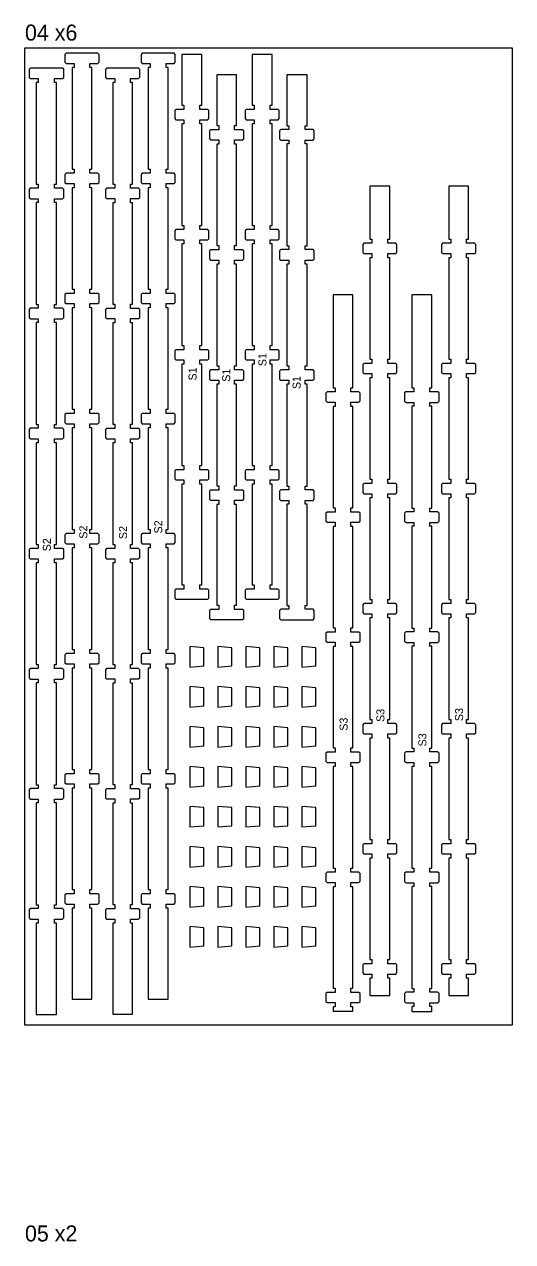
# Model space of a CAD drawing. Header units: inches. Extents: x -19170 to 42346, y 18707 to 54393.
# Drawn here: x 39126 to 40346, y 33165 to 36206 of the extents above; entities that cross this region are included whole.
import ezdxf

# ---------------------------------------------------------------- set-up
doc = ezdxf.new("R2010")
doc.units = ezdxf.units.IN
doc.header["$MEASUREMENT"] = 0
for name, color, linetype in [('0_SHEET_StructuralSheet 2440x1220x18', 1, 'CONTINUOUS'), ('1_3mmTOOL_2mmDEEP_CENTRE', 2, 'CONTINUOUS'), ('5_6mmTOOL_CUTTHROUGH_OUTSIDE', 5, 'CONTINUOUS')]:
    doc.layers.add(name, color=color, linetype=linetype)

msp = doc.modelspace()

# ---------------------------------------------------------------- linework, layer by layer
at = {"layer": '0_SHEET_StructuralSheet 2440x1220x18'}
msp.add_lwpolyline([(39126, 36146.6), (39126, 33706.6), (40346, 33706.6), (40346, 36146.6)], close=True, dxfattribs=at)
at = {"layer": '5_6mmTOOL_CUTTHROUGH_OUTSIDE'}
for points in [[(39294.8, 35198.3), (39289.8, 35198.3), (39289.8, 35208.8), (39309.9, 35208.8), (39312.8, 35211.7), (39312.8, 35231.5), (39309.9, 35234.3), (39289.8, 35234.3), (39289.8, 35244.8), (39294.8, 35244.8), (39294.8, 35498.3), (39289.8, 35498.3), (39289.8, 35508.8), (39309.9, 35508.8), (39312.8, 35511.7), (39312.8, 35531.5), (39309.9, 35534.3), (39289.8, 35534.3), (39289.8, 35544.8), (39294.8, 35544.8), (39294.8, 35798.3), (39289.8, 35798.3), (39289.8, 35808.8), (39309.9, 35808.8), (39312.8, 35811.7), (39312.8, 35831.5), (39309.9, 35834.3), (39289.8, 35834.3), (39289.8, 35844.8), (39294.8, 35844.8), (39294.8, 36098.3), (39289.8, 36098.3), (39289.8, 36108.8), (39309.9, 36108.8), (39312.8, 36111.7), (39312.8, 36131.5), (39309.9, 36134.3), (39230.1, 36134.3), (39227.3, 36131.5), (39227.3, 36111.7), (39230.1, 36108.8), (39250.3, 36108.8), (39250.3, 36098.3), (39245.3, 36098.3), (39245.3, 35844.8), (39250.3, 35844.8), (39250.3, 35834.3), (39230.1, 35834.3), (39227.3, 35831.5), (39227.3, 35811.7), (39230.1, 35808.8), (39250.3, 35808.8), (39250.3, 35798.3), (39245.3, 35798.3), (39245.3, 35544.8), (39250.3, 35544.8), (39250.3, 35534.3), (39230.1, 35534.3), (39227.3, 35531.5), (39227.3, 35511.7), (39230.1, 35508.8), (39250.3, 35508.8), (39250.3, 35498.3), (39245.3, 35498.3), (39245.3, 35244.8), (39250.3, 35244.8), (39250.3, 35234.3), (39230.1, 35234.3), (39227.3, 35231.5), (39227.3, 35211.7), (39230.1, 35208.8), (39250.3, 35208.8), (39250.3, 35198.3), (39245.3, 35198.3), (39245.3, 34944.8), (39250.3, 34944.8), (39250.3, 34934.3), (39230.1, 34934.3), (39227.3, 34931.5), (39227.3, 34911.7), (39230.1, 34908.8), (39250.3, 34908.8), (39250.3, 34898.3), (39245.3, 34898.3), (39245.3, 34644.8), (39250.3, 34644.8), (39250.3, 34634.3), (39230.1, 34634.3), (39227.3, 34631.5), (39227.3, 34611.7), (39230.1, 34608.8), (39250.3, 34608.8), (39250.3, 34598.3), (39245.3, 34598.3), (39245.3, 34344.8), (39250.3, 34344.8), (39250.3, 34334.3), (39230.1, 34334.3), (39227.3, 34331.5), (39227.3, 34311.7), (39230.1, 34308.8), (39250.3, 34308.8), (39250.3, 34298.3), (39245.3, 34298.3), (39245.3, 34044.8), (39250.3, 34044.8), (39250.3, 34034.3), (39230.1, 34034.3), (39227.3, 34031.5), (39227.3, 34011.7), (39230.1, 34008.8), (39250.3, 34008.8), (39250.3, 33998.3), (39245.3, 33998.3), (39245.3, 33770.8), (39294.8, 33770.8), (39294.8, 33998.3), (39289.8, 33998.3), (39289.8, 34008.8), (39309.9, 34008.8), (39312.8, 34011.7), (39312.8, 34031.5), (39309.9, 34034.3), (39289.8, 34034.3), (39289.8, 34044.8), (39294.8, 34044.8), (39294.8, 34298.3), (39289.8, 34298.3), (39289.8, 34308.8), (39309.9, 34308.8), (39312.8, 34311.7), (39312.8, 34331.5), (39309.9, 34334.3), (39289.8, 34334.3), (39289.8, 34344.8), (39294.8, 34344.8), (39294.8, 34598.3), (39289.8, 34598.3), (39289.8, 34608.8), (39309.9, 34608.8), (39312.8, 34611.7), (39312.8, 34631.5), (39309.9, 34634.3), (39289.8, 34634.3), (39289.8, 34644.8), (39294.8, 34644.8), (39294.8, 34898.3), (39289.8, 34898.3), (39289.8, 34908.8), (39309.9, 34908.8), (39312.8, 34911.7), (39312.8, 34931.5), (39309.9, 34934.3), (39289.8, 34934.3), (39289.8, 34944.8), (39294.8, 34944.8)], [(39503.2, 35231.5), (39500.3, 35234.3), (39480.2, 35234.3), (39480.2, 35244.8), (39485.2, 35244.8), (39485.2, 35498.3), (39480.2, 35498.3), (39480.2, 35508.8), (39500.3, 35508.8), (39503.2, 35511.7), (39503.2, 35531.5), (39500.3, 35534.3), (39480.2, 35534.3), (39480.2, 35544.8), (39485.2, 35544.8), (39485.2, 35798.3), (39480.2, 35798.3), (39480.2, 35808.8), (39500.3, 35808.8), (39503.2, 35811.7), (39503.2, 35831.5), (39500.3, 35834.3), (39480.2, 35834.3), (39480.2, 35844.8), (39485.2, 35844.8), (39485.2, 36098.3), (39480.2, 36098.3), (39480.2, 36108.8), (39500.3, 36108.8), (39503.2, 36111.7), (39503.2, 36131.5), (39500.3, 36134.3), (39420.5, 36134.3), (39417.7, 36131.5), (39417.7, 36111.7), (39420.5, 36108.8), (39440.7, 36108.8), (39440.7, 36098.3), (39435.7, 36098.3), (39435.7, 35844.8), (39440.7, 35844.8), (39440.7, 35834.3), (39420.5, 35834.3), (39417.7, 35831.5), (39417.7, 35811.7), (39420.5, 35808.8), (39440.7, 35808.8), (39440.7, 35798.3), (39435.7, 35798.3), (39435.7, 35544.8), (39440.7, 35544.8), (39440.7, 35534.3), (39420.5, 35534.3), (39417.7, 35531.5), (39417.7, 35511.7), (39420.5, 35508.8), (39440.7, 35508.8), (39440.7, 35498.3), (39435.7, 35498.3), (39435.7, 35244.8), (39440.7, 35244.8), (39440.7, 35234.3), (39420.5, 35234.3), (39417.7, 35231.5), (39417.7, 35211.7), (39420.5, 35208.8), (39440.7, 35208.8), (39440.7, 35198.3), (39435.7, 35198.3), (39435.7, 34944.8), (39440.7, 34944.8), (39440.7, 34934.3), (39420.5, 34934.3), (39417.7, 34931.5), (39417.7, 34911.7), (39420.5, 34908.8), (39440.7, 34908.8), (39440.7, 34898.3), (39435.7, 34898.3), (39435.7, 34644.8), (39440.7, 34644.8), (39440.7, 34634.3), (39420.5, 34634.3), (39417.7, 34631.5), (39417.7, 34611.7), (39420.5, 34608.8), (39440.7, 34608.8), (39440.7, 34598.3), (39435.7, 34598.3), (39435.7, 34344.8), (39440.7, 34344.8), (39440.7, 34334.3), (39420.5, 34334.3), (39417.7, 34331.5), (39417.7, 34311.7), (39420.5, 34308.8), (39440.7, 34308.8), (39440.7, 34298.3), (39435.7, 34298.3), (39435.7, 34044.8), (39440.7, 34044.8), (39440.7, 34034.3), (39420.5, 34034.3), (39417.7, 34031.5), (39417.7, 34011.7), (39420.5, 34008.8), (39440.7, 34008.8), (39440.7, 33998.3), (39435.7, 33998.3), (39435.7, 33770.8), (39485.2, 33770.8), (39485.2, 33998.3), (39480.2, 33998.3), (39480.2, 34008.8), (39500.3, 34008.8), (39503.2, 34011.7), (39503.2, 34031.5), (39500.3, 34034.3), (39480.2, 34034.3), (39480.2, 34044.8), (39485.2, 34044.8), (39485.2, 34298.3), (39480.2, 34298.3), (39480.2, 34308.8), (39500.3, 34308.8), (39503.2, 34311.7), (39503.2, 34331.5), (39500.3, 34334.3), (39480.2, 34334.3), (39480.2, 34344.8), (39485.2, 34344.8), (39485.2, 34598.3), (39480.2, 34598.3), (39480.2, 34608.8), (39500.3, 34608.8), (39503.2, 34611.7), (39503.2, 34631.5), (39500.3, 34634.3), (39480.2, 34634.3), (39480.2, 34644.8), (39485.2, 34644.8), (39485.2, 34898.3), (39480.2, 34898.3), (39480.2, 34908.8), (39500.3, 34908.8), (39503.2, 34911.7), (39503.2, 34931.5), (39500.3, 34934.3), (39480.2, 34934.3), (39480.2, 34944.8), (39485.2, 34944.8), (39485.2, 35198.3), (39480.2, 35198.3), (39480.2, 35208.8), (39500.3, 35208.8), (39503.2, 35211.7)], [(39569.2, 35357.7), (39564.2, 35357.7), (39564.2, 35368.2), (39584.4, 35368.2), (39587.2, 35371), (39587.2, 35390.8), (39584.4, 35393.7), (39564.2, 35393.7), (39564.2, 35404.2), (39569.2, 35404.2), (39569.2, 35657.7), (39564.2, 35657.7), (39564.2, 35668.2), (39584.4, 35668.2), (39587.2, 35671), (39587.2, 35690.8), (39584.4, 35693.7), (39564.2, 35693.7), (39564.2, 35704.2), (39569.2, 35704.2), (39569.2, 35957.7), (39564.2, 35957.7), (39564.2, 35968.2), (39584.4, 35968.2), (39587.2, 35971), (39587.2, 35990.8), (39584.4, 35993.7), (39564.2, 35993.7), (39564.2, 36004.2), (39569.2, 36004.2), (39569.2, 36130.7), (39519.7, 36130.7), (39519.7, 36004.2), (39524.7, 36004.2), (39524.7, 35993.7), (39504.6, 35993.7), (39501.7, 35990.8), (39501.7, 35971), (39504.6, 35968.2), (39524.7, 35968.2), (39524.7, 35957.7), (39519.7, 35957.7), (39519.7, 35704.2), (39524.7, 35704.2), (39524.7, 35693.7), (39504.6, 35693.7), (39501.7, 35690.8), (39501.7, 35671), (39504.6, 35668.2), (39524.7, 35668.2), (39524.7, 35657.7), (39519.7, 35657.7), (39519.7, 35404.2), (39524.7, 35404.2), (39524.7, 35393.7), (39504.6, 35393.7), (39501.7, 35390.8), (39501.7, 35371), (39504.6, 35368.2), (39524.7, 35368.2), (39524.7, 35357.7), (39519.7, 35357.7), (39519.7, 35104.2), (39524.7, 35104.2), (39524.7, 35093.7), (39504.6, 35093.7), (39501.7, 35090.8), (39501.7, 35071), (39504.6, 35068.2), (39524.7, 35068.2), (39524.7, 35057.7), (39519.7, 35057.7), (39519.7, 34806), (39524.7, 34806), (39524.7, 34795.5), (39504.6, 34795.5), (39501.7, 34792.6), (39501.7, 34772.8), (39504.6, 34770), (39584.4, 34770), (39587.2, 34772.8), (39587.2, 34792.6), (39584.4, 34795.5), (39564.2, 34795.5), (39564.2, 34806), (39569.2, 34806), (39569.2, 35057.7), (39564.2, 35057.7), (39564.2, 35068.2), (39584.4, 35068.2), (39587.2, 35071), (39587.2, 35090.8), (39584.4, 35093.7), (39564.2, 35093.7), (39564.2, 35104.2), (39569.2, 35104.2)], [(39762.9, 35390.8), (39760.1, 35393.7), (39739.9, 35393.7), (39739.9, 35404.2), (39744.9, 35404.2), (39744.9, 35657.7), (39739.9, 35657.7), (39739.9, 35668.2), (39760.1, 35668.2), (39762.9, 35671), (39762.9, 35690.8), (39760.1, 35693.7), (39739.9, 35693.7), (39739.9, 35704.2), (39744.9, 35704.2), (39744.9, 35957.7), (39739.9, 35957.7), (39739.9, 35968.2), (39760.1, 35968.2), (39762.9, 35971), (39762.9, 35990.8), (39760.1, 35993.7), (39739.9, 35993.7), (39739.9, 36004.2), (39744.9, 36004.2), (39744.9, 36130.7), (39695.4, 36130.7), (39695.4, 36004.2), (39700.4, 36004.2), (39700.4, 35993.7), (39680.3, 35993.7), (39677.4, 35990.8), (39677.4, 35971), (39680.3, 35968.2), (39700.4, 35968.2), (39700.4, 35957.7), (39695.4, 35957.7), (39695.4, 35704.2), (39700.4, 35704.2), (39700.4, 35693.7), (39680.3, 35693.7), (39677.4, 35690.8), (39677.4, 35671), (39680.3, 35668.2), (39700.4, 35668.2), (39700.4, 35657.7), (39695.4, 35657.7), (39695.4, 35404.2), (39700.4, 35404.2), (39700.4, 35393.7), (39680.3, 35393.7), (39677.4, 35390.8), (39677.4, 35371), (39680.3, 35368.2), (39700.4, 35368.2), (39700.4, 35357.7), (39695.4, 35357.7), (39695.4, 35104.2), (39700.4, 35104.2), (39700.4, 35093.7), (39680.3, 35093.7), (39677.4, 35090.8), (39677.4, 35071), (39680.3, 35068.2), (39700.4, 35068.2), (39700.4, 35057.7), (39695.4, 35057.7), (39695.4, 34806), (39700.4, 34806), (39700.4, 34795.5), (39680.3, 34795.5), (39677.4, 34792.6), (39677.4, 34772.8), (39680.3, 34770), (39760.1, 34770), (39762.9, 34772.8), (39762.9, 34792.6), (39760.1, 34795.5), (39739.9, 34795.5), (39739.9, 34806), (39744.9, 34806), (39744.9, 35057.7), (39739.9, 35057.7), (39739.9, 35068.2), (39760.1, 35068.2), (39762.9, 35071), (39762.9, 35090.8), (39760.1, 35093.7), (39739.9, 35093.7), (39739.9, 35104.2), (39744.9, 35104.2), (39744.9, 35357.7), (39739.9, 35357.7), (39739.9, 35368.2), (39760.1, 35368.2), (39762.9, 35371)], [(39206.3, 35161.3), (39201.3, 35161.3), (39201.3, 35170.8), (39221.1, 35170.8), (39224.3, 35174), (39224.3, 35194.2), (39221.1, 35197.3), (39201.3, 35197.3), (39201.3, 35206.8), (39206.3, 35206.8), (39206.3, 35461.3), (39201.3, 35461.3), (39201.3, 35470.8), (39221.1, 35470.8), (39224.3, 35474), (39224.3, 35494.2), (39221.1, 35497.3), (39201.3, 35497.3), (39201.3, 35506.8), (39206.3, 35506.8), (39206.3, 35761.3), (39201.3, 35761.3), (39201.3, 35770.8), (39221.1, 35770.8), (39224.3, 35774), (39224.3, 35794.2), (39221.1, 35797.3), (39201.3, 35797.3), (39201.3, 35806.8), (39206.3, 35806.8), (39206.3, 36061.3), (39201.3, 36061.3), (39201.3, 36070.8), (39221.1, 36070.8), (39224.3, 36074), (39224.3, 36094.2), (39221.1, 36097.3), (39140.9, 36097.3), (39137.8, 36094.2), (39137.8, 36074), (39140.9, 36070.8), (39160.8, 36070.8), (39160.8, 36061.3), (39155.8, 36061.3), (39155.8, 35806.8), (39160.8, 35806.8), (39160.8, 35797.3), (39140.9, 35797.3), (39137.8, 35794.2), (39137.8, 35774), (39140.9, 35770.8), (39160.8, 35770.8), (39160.8, 35761.3), (39155.8, 35761.3), (39155.8, 35506.8), (39160.8, 35506.8), (39160.8, 35497.3), (39140.9, 35497.3), (39137.8, 35494.2), (39137.8, 35474), (39140.9, 35470.8), (39160.8, 35470.8), (39160.8, 35461.3), (39155.8, 35461.3), (39155.8, 35206.8), (39160.8, 35206.8), (39160.8, 35197.3), (39140.9, 35197.3), (39137.8, 35194.2), (39137.8, 35174), (39140.9, 35170.8), (39160.8, 35170.8), (39160.8, 35161.3), (39155.8, 35161.3), (39155.8, 34906.8), (39160.8, 34906.8), (39160.8, 34897.3), (39140.9, 34897.3), (39137.8, 34894.2), (39137.8, 34874), (39140.9, 34870.8), (39160.8, 34870.8), (39160.8, 34861.3), (39155.8, 34861.3), (39155.8, 34606.8), (39160.8, 34606.8), (39160.8, 34597.3), (39140.9, 34597.3), (39137.8, 34594.2), (39137.8, 34574), (39140.9, 34570.8), (39160.8, 34570.8), (39160.8, 34561.3), (39155.8, 34561.3), (39155.8, 34306.8), (39160.8, 34306.8), (39160.8, 34297.3), (39140.9, 34297.3), (39137.8, 34294.2), (39137.8, 34274), (39140.9, 34270.8), (39160.8, 34270.8), (39160.8, 34261.3), (39155.8, 34261.3), (39155.8, 34006.8), (39160.8, 34006.8), (39160.8, 33997.3), (39140.9, 33997.3), (39137.8, 33994.2), (39137.8, 33974), (39140.9, 33970.8), (39160.8, 33970.8), (39160.8, 33961.3), (39155.8, 33961.3), (39155.8, 33732.8), (39206.3, 33732.8), (39206.3, 33961.3), (39201.3, 33961.3), (39201.3, 33970.8), (39221.1, 33970.8), (39224.3, 33974), (39224.3, 33994.2), (39221.1, 33997.3), (39201.3, 33997.3), (39201.3, 34006.8), (39206.3, 34006.8), (39206.3, 34261.3), (39201.3, 34261.3), (39201.3, 34270.8), (39221.1, 34270.8), (39224.3, 34274), (39224.3, 34294.2), (39221.1, 34297.3), (39201.3, 34297.3), (39201.3, 34306.8), (39206.3, 34306.8), (39206.3, 34561.3), (39201.3, 34561.3), (39201.3, 34570.8), (39221.1, 34570.8), (39224.3, 34574), (39224.3, 34594.2), (39221.1, 34597.3), (39201.3, 34597.3), (39201.3, 34606.8), (39206.3, 34606.8), (39206.3, 34861.3), (39201.3, 34861.3), (39201.3, 34870.8), (39221.1, 34870.8), (39224.3, 34874), (39224.3, 34894.2), (39221.1, 34897.3), (39201.3, 34897.3), (39201.3, 34906.8), (39206.3, 34906.8)], [(39396.2, 35160.8), (39391.2, 35160.8), (39391.2, 35171.3), (39411.3, 35171.3), (39414.2, 35174.2), (39414.2, 35194), (39411.3, 35196.8), (39391.2, 35196.8), (39391.2, 35207.3), (39396.2, 35207.3), (39396.2, 35460.8), (39391.2, 35460.8), (39391.2, 35471.3), (39411.3, 35471.3), (39414.2, 35474.2), (39414.2, 35494), (39411.3, 35496.8), (39391.2, 35496.8), (39391.2, 35507.3), (39396.2, 35507.3), (39396.2, 35760.8), (39391.2, 35760.8), (39391.2, 35771.3), (39411.3, 35771.3), (39414.2, 35774.2), (39414.2, 35794), (39411.3, 35796.8), (39391.2, 35796.8), (39391.2, 35807.3), (39396.2, 35807.3), (39396.2, 36060.8), (39391.2, 36060.8), (39391.2, 36071.3), (39411.3, 36071.3), (39414.2, 36074.2), (39414.2, 36094), (39411.3, 36096.8), (39331.5, 36096.8), (39328.7, 36094), (39328.7, 36074.2), (39331.5, 36071.3), (39351.7, 36071.3), (39351.7, 36060.8), (39346.7, 36060.8), (39346.7, 35807.3), (39351.7, 35807.3), (39351.7, 35796.8), (39331.5, 35796.8), (39328.7, 35794), (39328.7, 35774.2), (39331.5, 35771.3), (39351.7, 35771.3), (39351.7, 35760.8), (39346.7, 35760.8), (39346.7, 35507.3), (39351.7, 35507.3), (39351.7, 35496.8), (39331.5, 35496.8), (39328.7, 35494), (39328.7, 35474.2), (39331.5, 35471.3), (39351.7, 35471.3), (39351.7, 35460.8), (39346.7, 35460.8), (39346.7, 35207.3), (39351.7, 35207.3), (39351.7, 35196.8), (39331.5, 35196.8), (39328.7, 35194), (39328.7, 35174.2), (39331.5, 35171.3), (39351.7, 35171.3), (39351.7, 35160.8), (39346.7, 35160.8), (39346.7, 34907.3), (39351.7, 34907.3), (39351.7, 34896.8), (39331.5, 34896.8), (39328.7, 34894), (39328.7, 34874.2), (39331.5, 34871.3), (39351.7, 34871.3), (39351.7, 34860.8), (39346.7, 34860.8), (39346.7, 34607.3), (39351.7, 34607.3), (39351.7, 34596.8), (39331.5, 34596.8), (39328.7, 34594), (39328.7, 34574.2), (39331.5, 34571.3), (39351.7, 34571.3), (39351.7, 34560.8), (39346.7, 34560.8), (39346.7, 34307.3), (39351.7, 34307.3), (39351.7, 34296.8), (39331.5, 34296.8), (39328.7, 34294), (39328.7, 34274.2), (39331.5, 34271.3), (39351.7, 34271.3), (39351.7, 34260.8), (39346.7, 34260.8), (39346.7, 34007.3), (39351.7, 34007.3), (39351.7, 33996.8), (39331.5, 33996.8), (39328.7, 33994), (39328.7, 33974.2), (39331.5, 33971.3), (39351.7, 33971.3), (39351.7, 33960.8), (39346.7, 33960.8), (39346.7, 33733.3), (39396.2, 33733.3), (39396.2, 33960.8), (39391.2, 33960.8), (39391.2, 33971.3), (39411.3, 33971.3), (39414.2, 33974.2), (39414.2, 33994), (39411.3, 33996.8), (39391.2, 33996.8), (39391.2, 34007.3), (39396.2, 34007.3), (39396.2, 34260.8), (39391.2, 34260.8), (39391.2, 34271.3), (39411.3, 34271.3), (39414.2, 34274.2), (39414.2, 34294), (39411.3, 34296.8), (39391.2, 34296.8), (39391.2, 34307.3), (39396.2, 34307.3), (39396.2, 34560.8), (39391.2, 34560.8), (39391.2, 34571.3), (39411.3, 34571.3), (39414.2, 34574.2), (39414.2, 34594), (39411.3, 34596.8), (39391.2, 34596.8), (39391.2, 34607.3), (39396.2, 34607.3), (39396.2, 34860.8), (39391.2, 34860.8), (39391.2, 34871.3), (39411.3, 34871.3), (39414.2, 34874.2), (39414.2, 34894), (39411.3, 34896.8), (39391.2, 34896.8), (39391.2, 34907.3), (39396.2, 34907.3)], [(39674.1, 35340.2), (39671.3, 35343.1), (39651.1, 35343.1), (39651.1, 35353.6), (39656.1, 35353.6), (39656.1, 35607.1), (39651.1, 35607.1), (39651.1, 35617.6), (39671.3, 35617.6), (39674.1, 35620.4), (39674.1, 35640.2), (39671.3, 35643.1), (39651.1, 35643.1), (39651.1, 35653.6), (39656.1, 35653.6), (39656.1, 35907.1), (39651.1, 35907.1), (39651.1, 35917.6), (39671.3, 35917.6), (39674.1, 35920.4), (39674.1, 35940.2), (39671.3, 35943.1), (39651.1, 35943.1), (39651.1, 35953.6), (39656.1, 35953.6), (39656.1, 36080.1), (39606.6, 36080.1), (39606.6, 35953.6), (39611.6, 35953.6), (39611.6, 35943.1), (39591.5, 35943.1), (39588.6, 35940.2), (39588.6, 35920.4), (39591.5, 35917.6), (39611.6, 35917.6), (39611.6, 35907.1), (39606.6, 35907.1), (39606.6, 35653.6), (39611.6, 35653.6), (39611.6, 35643.1), (39591.5, 35643.1), (39588.6, 35640.2), (39588.6, 35620.4), (39591.5, 35617.6), (39611.6, 35617.6), (39611.6, 35607.1), (39606.6, 35607.1), (39606.6, 35353.6), (39611.6, 35353.6), (39611.6, 35343.1), (39591.5, 35343.1), (39588.6, 35340.2), (39588.6, 35320.4), (39591.5, 35317.6), (39611.6, 35317.6), (39611.6, 35307.1), (39606.6, 35307.1), (39606.6, 35053.6), (39611.6, 35053.6), (39611.6, 35043.1), (39591.5, 35043.1), (39588.6, 35040.2), (39588.6, 35020.4), (39591.5, 35017.6), (39611.6, 35017.6), (39611.6, 35007.1), (39606.6, 35007.1), (39606.6, 34755.4), (39611.6, 34755.4), (39611.6, 34744.9), (39591.5, 34744.9), (39588.6, 34742), (39588.6, 34722.2), (39591.5, 34719.4), (39671.3, 34719.4), (39674.1, 34722.2), (39674.1, 34742), (39671.3, 34744.9), (39651.1, 34744.9), (39651.1, 34755.4), (39656.1, 34755.4), (39656.1, 35007.1), (39651.1, 35007.1), (39651.1, 35017.6), (39671.3, 35017.6), (39674.1, 35020.4), (39674.1, 35040.2), (39671.3, 35043.1), (39651.1, 35043.1), (39651.1, 35053.6), (39656.1, 35053.6), (39656.1, 35307.1), (39651.1, 35307.1), (39651.1, 35317.6), (39671.3, 35317.6), (39674.1, 35320.4)], [(39850.3, 35340.4), (39847.2, 35343.6), (39827.3, 35343.6), (39827.3, 35353.1), (39832.3, 35353.1), (39832.3, 35607.6), (39827.3, 35607.6), (39827.3, 35617.1), (39847.2, 35617.1), (39850.3, 35620.2), (39850.3, 35640.4), (39847.2, 35643.6), (39827.3, 35643.6), (39827.3, 35653.1), (39832.3, 35653.1), (39832.3, 35907.6), (39827.3, 35907.6), (39827.3, 35917.1), (39847.2, 35917.1), (39850.3, 35920.2), (39850.3, 35940.4), (39847.2, 35943.6), (39827.3, 35943.6), (39827.3, 35953.1), (39832.3, 35953.1), (39832.3, 36080.6), (39781.8, 36080.6), (39781.8, 35953.1), (39786.8, 35953.1), (39786.8, 35943.6), (39767, 35943.6), (39763.8, 35940.4), (39763.8, 35920.2), (39767, 35917.1), (39786.8, 35917.1), (39786.8, 35907.6), (39781.8, 35907.6), (39781.8, 35653.1), (39786.8, 35653.1), (39786.8, 35643.6), (39767, 35643.6), (39763.8, 35640.4), (39763.8, 35620.2), (39767, 35617.1), (39786.8, 35617.1), (39786.8, 35607.6), (39781.8, 35607.6), (39781.8, 35353.1), (39786.8, 35353.1), (39786.8, 35343.6), (39767, 35343.6), (39763.8, 35340.4), (39763.8, 35320.2), (39767, 35317.1), (39786.8, 35317.1), (39786.8, 35307.6), (39781.8, 35307.6), (39781.8, 35053.1), (39786.8, 35053.1), (39786.8, 35043.6), (39767, 35043.6), (39763.8, 35040.4), (39763.8, 35020.2), (39767, 35017.1), (39786.8, 35017.1), (39786.8, 35007.6), (39781.8, 35007.6), (39781.8, 34754.9), (39786.8, 34754.9), (39786.8, 34745.4), (39767, 34745.4), (39763.8, 34742.2), (39763.8, 34722), (39767, 34718.9), (39847.2, 34718.9), (39850.3, 34722), (39850.3, 34742.2), (39847.2, 34745.4), (39827.3, 34745.4), (39827.3, 34754.9), (39832.3, 34754.9), (39832.3, 35007.6), (39827.3, 35007.6), (39827.3, 35017.1), (39847.2, 35017.1), (39850.3, 35020.2), (39850.3, 35040.4), (39847.2, 35043.6), (39827.3, 35043.6), (39827.3, 35053.1), (39832.3, 35053.1), (39832.3, 35307.6), (39827.3, 35307.6), (39827.3, 35317.1), (39847.2, 35317.1), (39850.3, 35320.2)], [(40038.8, 35323.4), (40033.8, 35323.4), (40033.8, 35333.9), (40054, 35333.9), (40056.8, 35336.7), (40056.8, 35356.5), (40054, 35359.4), (40033.8, 35359.4), (40033.8, 35369.9), (40038.8, 35369.9), (40038.8, 35623.4), (40033.8, 35623.4), (40033.8, 35633.9), (40054, 35633.9), (40056.8, 35636.7), (40056.8, 35656.5), (40054, 35659.4), (40033.8, 35659.4), (40033.8, 35669.9), (40038.8, 35669.9), (40038.8, 35802.5), (39989.3, 35802.5), (39989.3, 35669.9), (39994.3, 35669.9), (39994.3, 35659.4), (39974.2, 35659.4), (39971.3, 35656.5), (39971.3, 35636.7), (39974.2, 35633.9), (39994.3, 35633.9), (39994.3, 35623.4), (39989.3, 35623.4), (39989.3, 35369.9), (39994.3, 35369.9), (39994.3, 35359.4), (39974.2, 35359.4), (39971.3, 35356.5), (39971.3, 35336.7), (39974.2, 35333.9), (39994.3, 35333.9), (39994.3, 35323.4), (39989.3, 35323.4), (39989.3, 35069.9), (39994.3, 35069.9), (39994.3, 35059.4), (39974.2, 35059.4), (39971.3, 35056.5), (39971.3, 35036.7), (39974.2, 35033.9), (39994.3, 35033.9), (39994.3, 35023.4), (39989.3, 35023.4), (39989.3, 34769.9), (39994.3, 34769.9), (39994.3, 34759.4), (39974.2, 34759.4), (39971.3, 34756.5), (39971.3, 34736.7), (39974.2, 34733.9), (39994.3, 34733.9), (39994.3, 34723.4), (39989.3, 34723.4), (39989.3, 34469.9), (39994.3, 34469.9), (39994.3, 34459.4), (39974.2, 34459.4), (39971.3, 34456.5), (39971.3, 34436.7), (39974.2, 34433.9), (39994.3, 34433.9), (39994.3, 34423.4), (39989.3, 34423.4), (39989.3, 34169.9), (39994.3, 34169.9), (39994.3, 34159.4), (39974.2, 34159.4), (39971.3, 34156.5), (39971.3, 34136.7), (39974.2, 34133.9), (39994.3, 34133.9), (39994.3, 34123.4), (39989.3, 34123.4), (39989.3, 33869.9), (39994.3, 33869.9), (39994.3, 33859.4), (39974.2, 33859.4), (39971.3, 33856.5), (39971.3, 33836.7), (39974.2, 33833.9), (39994.3, 33833.9), (39994.3, 33823.4), (39989.3, 33823.4), (39989.3, 33780.5), (40038.8, 33780.5), (40038.8, 33823.4), (40033.8, 33823.4), (40033.8, 33833.9), (40054, 33833.9), (40056.8, 33836.7), (40056.8, 33856.5), (40054, 33859.4), (40033.8, 33859.4), (40033.8, 33869.9), (40038.8, 33869.9), (40038.8, 34123.4), (40033.8, 34123.4), (40033.8, 34133.9), (40054, 34133.9), (40056.8, 34136.7), (40056.8, 34156.5), (40054, 34159.4), (40033.8, 34159.4), (40033.8, 34169.9), (40038.8, 34169.9), (40038.8, 34423.4), (40033.8, 34423.4), (40033.8, 34433.9), (40054, 34433.9), (40056.8, 34436.7), (40056.8, 34456.5), (40054, 34459.4), (40033.8, 34459.4), (40033.8, 34469.9), (40038.8, 34469.9), (40038.8, 34723.4), (40033.8, 34723.4), (40033.8, 34733.9), (40054, 34733.9), (40056.8, 34736.7), (40056.8, 34756.5), (40054, 34759.4), (40033.8, 34759.4), (40033.8, 34769.9), (40038.8, 34769.9), (40038.8, 35023.4), (40033.8, 35023.4), (40033.8, 35033.9), (40054, 35033.9), (40056.8, 35036.7), (40056.8, 35056.5), (40054, 35059.4), (40033.8, 35059.4), (40033.8, 35069.9), (40038.8, 35069.9)], [(40235.7, 35323.4), (40230.7, 35323.4), (40230.7, 35333.9), (40250.9, 35333.9), (40253.7, 35336.7), (40253.7, 35356.5), (40250.9, 35359.4), (40230.7, 35359.4), (40230.7, 35369.9), (40235.7, 35369.9), (40235.7, 35623.4), (40230.7, 35623.4), (40230.7, 35633.9), (40250.9, 35633.9), (40253.7, 35636.7), (40253.7, 35656.5), (40250.9, 35659.4), (40230.7, 35659.4), (40230.7, 35669.9), (40235.7, 35669.9), (40235.7, 35802.5), (40186.2, 35802.5), (40186.2, 35669.9), (40191.2, 35669.9), (40191.2, 35659.4), (40171.1, 35659.4), (40168.2, 35656.5), (40168.2, 35636.7), (40171.1, 35633.9), (40191.2, 35633.9), (40191.2, 35623.4), (40186.2, 35623.4), (40186.2, 35369.9), (40191.2, 35369.9), (40191.2, 35359.4), (40171.1, 35359.4), (40168.2, 35356.5), (40168.2, 35336.7), (40171.1, 35333.9), (40191.2, 35333.9), (40191.2, 35323.4), (40186.2, 35323.4), (40186.2, 35069.9), (40191.2, 35069.9), (40191.2, 35059.4), (40171.1, 35059.4), (40168.2, 35056.5), (40168.2, 35036.7), (40171.1, 35033.9), (40191.2, 35033.9), (40191.2, 35023.4), (40186.2, 35023.4), (40186.2, 34769.9), (40191.2, 34769.9), (40191.2, 34759.4), (40171.1, 34759.4), (40168.2, 34756.5), (40168.2, 34736.7), (40171.1, 34733.9), (40191.2, 34733.9), (40191.2, 34723.4), (40186.2, 34723.4), (40186.2, 34469.9), (40191.2, 34469.9), (40191.2, 34459.4), (40171.1, 34459.4), (40168.2, 34456.5), (40168.2, 34436.7), (40171.1, 34433.9), (40191.2, 34433.9), (40191.2, 34423.4), (40186.2, 34423.4), (40186.2, 34169.9), (40191.2, 34169.9), (40191.2, 34159.4), (40171.1, 34159.4), (40168.2, 34156.5), (40168.2, 34136.7), (40171.1, 34133.9), (40191.2, 34133.9), (40191.2, 34123.4), (40186.2, 34123.4), (40186.2, 33869.9), (40191.2, 33869.9), (40191.2, 33859.4), (40171.1, 33859.4), (40168.2, 33856.5), (40168.2, 33836.7), (40171.1, 33833.9), (40191.2, 33833.9), (40191.2, 33823.4), (40186.2, 33823.4), (40186.2, 33780.5), (40235.7, 33780.5), (40235.7, 33823.4), (40230.7, 33823.4), (40230.7, 33833.9), (40250.9, 33833.9), (40253.7, 33836.7), (40253.7, 33856.5), (40250.9, 33859.4), (40230.7, 33859.4), (40230.7, 33869.9), (40235.7, 33869.9), (40235.7, 34123.4), (40230.7, 34123.4), (40230.7, 34133.9), (40250.9, 34133.9), (40253.7, 34136.7), (40253.7, 34156.5), (40250.9, 34159.4), (40230.7, 34159.4), (40230.7, 34169.9), (40235.7, 34169.9), (40235.7, 34423.4), (40230.7, 34423.4), (40230.7, 34433.9), (40250.9, 34433.9), (40253.7, 34436.7), (40253.7, 34456.5), (40250.9, 34459.4), (40230.7, 34459.4), (40230.7, 34469.9), (40235.7, 34469.9), (40235.7, 34723.4), (40230.7, 34723.4), (40230.7, 34733.9), (40250.9, 34733.9), (40253.7, 34736.7), (40253.7, 34756.5), (40250.9, 34759.4), (40230.7, 34759.4), (40230.7, 34769.9), (40235.7, 34769.9), (40235.7, 35023.4), (40230.7, 35023.4), (40230.7, 35033.9), (40250.9, 35033.9), (40253.7, 35036.7), (40253.7, 35056.5), (40250.9, 35059.4), (40230.7, 35059.4), (40230.7, 35069.9), (40235.7, 35069.9)], [(39941.8, 35262.6), (39962, 35262.6), (39964.8, 35265.5), (39964.8, 35285.3), (39962, 35288.1), (39941.8, 35288.1), (39941.8, 35298.6), (39946.8, 35298.6), (39946.8, 35530.5), (39897.3, 35530.5), (39897.3, 35298.6), (39902.3, 35298.6), (39902.3, 35288.1), (39882.2, 35288.1), (39879.3, 35285.3), (39879.3, 35265.5), (39882.2, 35262.6), (39902.3, 35262.6), (39902.3, 35252.1), (39897.3, 35252.1), (39897.3, 34998.6), (39902.3, 34998.6), (39902.3, 34988.1), (39882.2, 34988.1), (39879.3, 34985.3), (39879.3, 34965.5), (39882.2, 34962.6), (39902.3, 34962.6), (39902.3, 34952.1), (39897.3, 34952.1), (39897.3, 34698.6), (39902.3, 34698.6), (39902.3, 34688.1), (39882.2, 34688.1), (39879.3, 34685.3), (39879.3, 34665.5), (39882.2, 34662.6), (39902.3, 34662.6), (39902.3, 34652.1), (39897.3, 34652.1), (39897.3, 34398.6), (39902.3, 34398.6), (39902.3, 34388.1), (39882.2, 34388.1), (39879.3, 34385.3), (39879.3, 34365.5), (39882.2, 34362.6), (39902.3, 34362.6), (39902.3, 34352.1), (39897.3, 34352.1), (39897.3, 34098.6), (39902.3, 34098.6), (39902.3, 34088.1), (39882.2, 34088.1), (39879.3, 34085.3), (39879.3, 34065.5), (39882.2, 34062.6), (39902.3, 34062.6), (39902.3, 34052.1), (39897.3, 34052.1), (39897.3, 33798.6), (39902.3, 33798.6), (39902.3, 33788.1), (39882.2, 33788.1), (39879.3, 33785.3), (39879.3, 33765.5), (39882.2, 33762.6), (39902.3, 33762.6), (39902.3, 33752.1), (39897.3, 33752.1), (39897.3, 33740.7), (39946.8, 33740.7), (39946.8, 33752.1), (39941.8, 33752.1), (39941.8, 33762.6), (39962, 33762.6), (39964.8, 33765.5), (39964.8, 33785.3), (39962, 33788.1), (39941.8, 33788.1), (39941.8, 33798.6), (39946.8, 33798.6), (39946.8, 34052.1), (39941.8, 34052.1), (39941.8, 34062.6), (39962, 34062.6), (39964.8, 34065.5), (39964.8, 34085.3), (39962, 34088.1), (39941.8, 34088.1), (39941.8, 34098.6), (39946.8, 34098.6), (39946.8, 34352.1), (39941.8, 34352.1), (39941.8, 34362.6), (39962, 34362.6), (39964.8, 34365.5), (39964.8, 34385.3), (39962, 34388.1), (39941.8, 34388.1), (39941.8, 34398.6), (39946.8, 34398.6), (39946.8, 34652.1), (39941.8, 34652.1), (39941.8, 34662.6), (39962, 34662.6), (39964.8, 34665.5), (39964.8, 34685.3), (39962, 34688.1), (39941.8, 34688.1), (39941.8, 34698.6), (39946.8, 34698.6), (39946.8, 34952.1), (39941.8, 34952.1), (39941.8, 34962.6), (39962, 34962.6), (39964.8, 34965.5), (39964.8, 34985.3), (39962, 34988.1), (39941.8, 34988.1), (39941.8, 34998.6), (39946.8, 34998.6), (39946.8, 35252.1), (39941.8, 35252.1)], [(40162.2, 35285.5), (40159.1, 35288.6), (40139.2, 35288.6), (40139.2, 35298.1), (40144.2, 35298.1), (40144.2, 35531), (40093.7, 35531), (40093.7, 35298.1), (40098.7, 35298.1), (40098.7, 35288.6), (40078.9, 35288.6), (40075.7, 35285.5), (40075.7, 35265.3), (40078.9, 35262.1), (40098.7, 35262.1), (40098.7, 35252.6), (40093.7, 35252.6), (40093.7, 34998.1), (40098.7, 34998.1), (40098.7, 34988.6), (40078.9, 34988.6), (40075.7, 34985.5), (40075.7, 34965.3), (40078.9, 34962.1), (40098.7, 34962.1), (40098.7, 34952.6), (40093.7, 34952.6), (40093.7, 34698.1), (40098.7, 34698.1), (40098.7, 34688.6), (40078.9, 34688.6), (40075.7, 34685.5), (40075.7, 34665.3), (40078.9, 34662.1), (40098.7, 34662.1), (40098.7, 34652.6), (40093.7, 34652.6), (40093.7, 34398.1), (40098.7, 34398.1), (40098.7, 34388.6), (40078.9, 34388.6), (40075.7, 34385.5), (40075.7, 34365.3), (40078.9, 34362.1), (40098.7, 34362.1), (40098.7, 34352.6), (40093.7, 34352.6), (40093.7, 34098.1), (40098.7, 34098.1), (40098.7, 34088.6), (40078.9, 34088.6), (40075.7, 34085.5), (40075.7, 34065.3), (40078.9, 34062.1), (40098.7, 34062.1), (40098.7, 34052.6), (40093.7, 34052.6), (40093.7, 33798.1), (40098.7, 33798.1), (40098.7, 33788.6), (40078.9, 33788.6), (40075.7, 33785.5), (40075.7, 33765.3), (40078.9, 33762.1), (40098.7, 33762.1), (40098.7, 33752.6), (40093.7, 33752.6), (40093.7, 33740.2), (40144.2, 33740.2), (40144.2, 33752.6), (40139.2, 33752.6), (40139.2, 33762.1), (40159.1, 33762.1), (40162.2, 33765.3), (40162.2, 33785.5), (40159.1, 33788.6), (40139.2, 33788.6), (40139.2, 33798.1), (40144.2, 33798.1), (40144.2, 34052.6), (40139.2, 34052.6), (40139.2, 34062.1), (40159.1, 34062.1), (40162.2, 34065.3), (40162.2, 34085.5), (40159.1, 34088.6), (40139.2, 34088.6), (40139.2, 34098.1), (40144.2, 34098.1), (40144.2, 34352.6), (40139.2, 34352.6), (40139.2, 34362.1), (40159.1, 34362.1), (40162.2, 34365.3), (40162.2, 34385.5), (40159.1, 34388.6), (40139.2, 34388.6), (40139.2, 34398.1), (40144.2, 34398.1), (40144.2, 34652.6), (40139.2, 34652.6), (40139.2, 34662.1), (40159.1, 34662.1), (40162.2, 34665.3), (40162.2, 34685.5), (40159.1, 34688.6), (40139.2, 34688.6), (40139.2, 34698.1), (40144.2, 34698.1), (40144.2, 34952.6), (40139.2, 34952.6), (40139.2, 34962.1), (40159.1, 34962.1), (40162.2, 34965.3), (40162.2, 34985.5), (40159.1, 34988.6), (40139.2, 34988.6), (40139.2, 34998.1), (40144.2, 34998.1), (40144.2, 35252.6), (40139.2, 35252.6), (40139.2, 35262.1), (40159.1, 35262.1), (40162.2, 35265.3)], [(39574.3, 34648.9), (39539.4, 34652), (39539.4, 34600.6), (39574.3, 34603.7)], [(39644.3, 34648.9), (39609.4, 34652), (39609.4, 34600.6), (39644.3, 34603.7)], [(39714.3, 34648.9), (39679.4, 34652), (39679.4, 34600.6), (39714.3, 34603.7)], [(39784.3, 34648.9), (39749.4, 34652), (39749.4, 34600.6), (39784.3, 34603.7)], [(39854.3, 34648.9), (39819.4, 34652), (39819.4, 34600.6), (39854.3, 34603.7)], [(39574.3, 34548.9), (39539.4, 34552), (39539.4, 34500.6), (39574.3, 34503.7)], [(39644.3, 34548.9), (39609.4, 34552), (39609.4, 34500.6), (39644.3, 34503.7)], [(39714.3, 34548.9), (39679.4, 34552), (39679.4, 34500.6), (39714.3, 34503.7)], [(39784.3, 34548.9), (39749.4, 34552), (39749.4, 34500.6), (39784.3, 34503.7)], [(39854.3, 34548.9), (39819.4, 34552), (39819.4, 34500.6), (39854.3, 34503.7)], [(39574.3, 34448.9), (39539.4, 34452), (39539.4, 34400.6), (39574.3, 34403.7)], [(39644.3, 34448.9), (39609.4, 34452), (39609.4, 34400.6), (39644.3, 34403.7)], [(39714.3, 34448.9), (39679.4, 34452), (39679.4, 34400.6), (39714.3, 34403.7)], [(39784.3, 34448.9), (39749.4, 34452), (39749.4, 34400.6), (39784.3, 34403.7)], [(39854.3, 34448.9), (39819.4, 34452), (39819.4, 34400.6), (39854.3, 34403.7)], [(39574.3, 34348.9), (39539.4, 34352), (39539.4, 34300.6), (39574.3, 34303.7)], [(39644.3, 34348.9), (39609.4, 34352), (39609.4, 34300.6), (39644.3, 34303.7)], [(39714.3, 34348.9), (39679.4, 34352), (39679.4, 34300.6), (39714.3, 34303.7)], [(39784.3, 34348.9), (39749.4, 34352), (39749.4, 34300.6), (39784.3, 34303.7)], [(39854.3, 34348.9), (39819.4, 34352), (39819.4, 34300.6), (39854.3, 34303.7)], [(39574.3, 34249.5), (39539.4, 34252.6), (39539.4, 34201.2), (39574.3, 34204.3)], [(39644.3, 34249.5), (39609.4, 34252.6), (39609.4, 34201.2), (39644.3, 34204.3)], [(39714.3, 34249.5), (39679.4, 34252.6), (39679.4, 34201.2), (39714.3, 34204.3)], [(39784.3, 34249.5), (39749.4, 34252.6), (39749.4, 34201.2), (39784.3, 34204.3)], [(39854.3, 34249.5), (39819.4, 34252.6), (39819.4, 34201.2), (39854.3, 34204.3)], [(39574.3, 34149.5), (39539.4, 34152.6), (39539.4, 34101.2), (39574.3, 34104.3)], [(39644.3, 34149.5), (39609.4, 34152.6), (39609.4, 34101.2), (39644.3, 34104.3)], [(39714.3, 34149.5), (39679.4, 34152.6), (39679.4, 34101.2), (39714.3, 34104.3)], [(39784.3, 34149.5), (39749.4, 34152.6), (39749.4, 34101.2), (39784.3, 34104.3)], [(39854.3, 34149.5), (39819.4, 34152.6), (39819.4, 34101.2), (39854.3, 34104.3)], [(39574.3, 34049.5), (39539.4, 34052.6), (39539.4, 34001.2), (39574.3, 34004.3)], [(39644.3, 34049.5), (39609.4, 34052.6), (39609.4, 34001.2), (39644.3, 34004.3)], [(39714.3, 34049.5), (39679.4, 34052.6), (39679.4, 34001.2), (39714.3, 34004.3)], [(39784.3, 34049.5), (39749.4, 34052.6), (39749.4, 34001.2), (39784.3, 34004.3)], [(39854.3, 34049.5), (39819.4, 34052.6), (39819.4, 34001.2), (39854.3, 34004.3)], [(39574.3, 33949.5), (39539.4, 33952.6), (39539.4, 33901.2), (39574.3, 33904.3)], [(39644.3, 33949.5), (39609.4, 33952.6), (39609.4, 33901.2), (39644.3, 33904.3)], [(39714.3, 33949.5), (39679.4, 33952.6), (39679.4, 33901.2), (39714.3, 33904.3)], [(39784.3, 33949.5), (39749.4, 33952.6), (39749.4, 33901.2), (39784.3, 33904.3)], [(39854.3, 33949.5), (39819.4, 33952.6), (39819.4, 33901.2), (39854.3, 33904.3)]]:
    msp.add_lwpolyline(points, close=True, dxfattribs=at)

# ---------------------------------------------------------------- texts
at = {"layer": '0_SHEET_StructuralSheet 2440x1220x18', "char_height": 40, "attachment_point": 1}
for s, insert in [('04 x6', (39127.6, 36205.8)), ('05 x2', (39127.6, 33205.8))]:
    msp.add_mtext_dynamic_manual_height_columns(s, width=871.788, gutter_width=200, heights=[0], dxfattribs=dict(at, insert=insert))
at = {"layer": '1_3mmTOOL_2mmDEEP_CENTRE', "char_height": 20, "attachment_point": 1, "rotation": 90}
for s, insert in [('{\\W6.3353;  }S1', (39710.8, 35258.2)), ('{\\W6.3353;  }S1', (39536.2, 35222.5)), ('{\\W6.3353;  }S1', (39620.4, 35219.4)), ('{\\W6.3353;  }S1', (39796.1, 35201.1)), ('{\\W6.252;  }S2', (39263.3, 34828.5)), ('{\\W6.252;  }S2', (39362.5, 34827.5)), ('{\\W6.252;  }S2', (39450.5, 34841.6)), ('{\\W6.252;  }S2', (39172.2, 34797.1)), ('{\\W6.252;  }S3', (40005.6, 34370.6)), ('{\\W6.252;  }S3', (40202.1, 34372.8)), ('{\\W6.252;  }S3', (39913.6, 34348.8)), ('{\\W6.252;  }S3', (40110.5, 34309.6))]:
    msp.add_mtext_dynamic_manual_height_columns(s, width=533.492, gutter_width=200, heights=[0], dxfattribs=dict(at, insert=insert))

doc.saveas('drawing.dxf')
